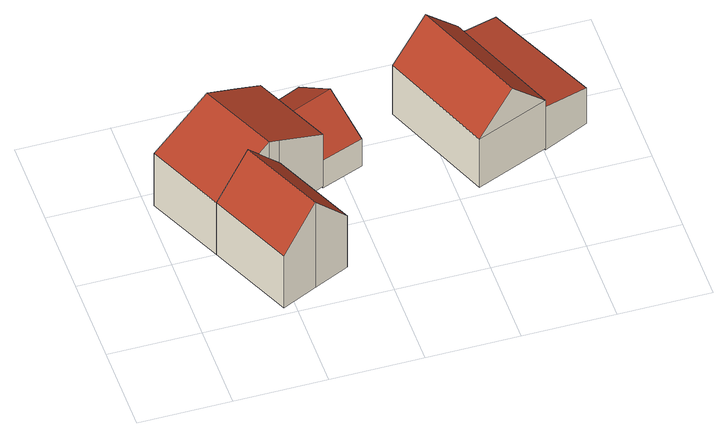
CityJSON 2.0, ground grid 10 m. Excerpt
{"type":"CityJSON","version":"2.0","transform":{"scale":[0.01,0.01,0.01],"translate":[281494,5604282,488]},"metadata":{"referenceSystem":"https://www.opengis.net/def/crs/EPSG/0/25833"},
"CityObjects":{
"building1":{"type":"Building","attributes":{"QualitaetDacherkennung":"34","Dachneigung":"62.2","Dachorientierung":"155.569","Dachflaeche":"148.93","Firsthoehe":"499.988","MittlereTraufHoehe":"497.927","AbsoluteHoehe":"488.962","Dachtyp_tridicon":"GableRoof","Gemeindeschluessel":14523310,"function":"31001_9998","roofType":"3100","measuredHeight":11.03,"storeysAboveGround":4},"children":["building1-1"],"geometry":[{"type":"MultiSurface","lod":"2","boundaries":[[[0,1,2,3]],[[4,5,1,0]],[[6,7,5,4]],[[8,9,7,6]],[[10,11,9,8]],[[12,13,11,10]],[[14,15,13,12]],[[14,12,10,8,6,4,16]],[[0,3,16,4]],[[17,2,1,5,7,9,11,13,15]],[[14,16,18,19]],[[18,17,15,19]],[[16,20,18]],[[3,21,22]],[[23,22,21,2,24]],[[18,20,23,24,17]]],"semantics":{"surfaces":[{"type":"WallSurface"},{"type":"RoofSurface"},{"type":"GroundSurface"},{"type":"ClosureSurface"}],"values":[0,0,0,0,0,0,0,1,1,2,0,3,0,0,3,3]}}]},
"building1-1":{"type":"BuildingPart","attributes":{"QualitaetDacherkennung":"98","Dachneigung":"41.762","Dachorientierung":"-24.413","Dachflaeche":"126.97","Firsthoehe":"500.924","MittlereTraufHoehe":"497.544","AbsoluteHoehe":"488.962","Dachtyp_tridicon":"GableRoof","roofType":"3100","measuredHeight":11.96,"storeysAboveGround":4},"parents":["building1"],"geometry":[{"type":"MultiSurface","lod":"2","boundaries":[[[25,26,27,28]],[[21,2,26,25]],[[29,13,15,19]],[[30,31,13,29]],[[28,27,31,30]],[[21,25,28,32]],[[30,29,19,32,28]],[[26,2,24,15,13,31,27]],[[32,23,22]],[[22,23,24,2,21]],[[32,20,23]],[[18,19,15,17]],[[23,20,18,17,24]]],"semantics":{"surfaces":[{"type":"WallSurface"},{"type":"RoofSurface"},{"type":"GroundSurface"},{"type":"ClosureSurface"}],"values":[0,0,0,0,0,1,1,2,0,3,0,3,3]}}]},
"building2":{"type":"Building","attributes":{"QualitaetDacherkennung":"87","Dachneigung":"54.432","Dachorientierung":"67.548","Dachflaeche":"57.708","Firsthoehe":"495.947","MittlereTraufHoehe":"492.581","AbsoluteHoehe":"488.753","Dachtyp_tridicon":"GableRoof","Gemeindeschluessel":14523310,"function":"31001_9998","roofType":"3100","measuredHeight":7.19,"storeysAboveGround":2},"geometry":[{"type":"MultiSurface","lod":"2","boundaries":[[[33,34,35,36]],[[37,38,34,33]],[[39,40,38,37]],[[36,35,40,39]],[[33,41,37]],[[39,42,36]],[[36,42,41,33]],[[37,41,42,39]],[[34,38,40,35]]],"semantics":{"surfaces":[{"type":"WallSurface"},{"type":"RoofSurface"},{"type":"GroundSurface"}],"values":[0,0,0,0,0,0,1,1,2]}}]},
"building3":{"type":"Building","attributes":{"QualitaetDacherkennung":"83","Dachneigung":"44.041","Dachorientierung":"-22.343","Dachflaeche":"164.602","Firsthoehe":"499.499","MittlereTraufHoehe":"495.102","AbsoluteHoehe":"488.293","Dachtyp_tridicon":"GableRoof","Gemeindeschluessel":14523310,"function":"31001_9998","roofType":"3100","measuredHeight":11.21,"storeysAboveGround":4},"geometry":[{"type":"MultiSurface","lod":"2","boundaries":[[[43,44,45,46]],[[47,48,44,43]],[[49,50,48,47]],[[46,45,50,49]],[[43,51,47]],[[49,52,46]],[[46,52,51,43]],[[47,51,52,49]],[[44,48,50,45]]],"semantics":{"surfaces":[{"type":"WallSurface"},{"type":"RoofSurface"},{"type":"GroundSurface"}],"values":[0,0,0,0,0,0,1,1,2]}}]},
"building4":{"type":"Building","attributes":{"QualitaetDacherkennung":"86","Dachneigung":"79.73","Dachorientierung":"0","Dachflaeche":"71.252","Firsthoehe":"494.115","MittlereTraufHoehe":"493.595","AbsoluteHoehe":"488.115","Dachtyp_tridicon":"LeanToRoof","Gemeindeschluessel":14523310,"function":"31001_9998","roofType":"2100","measuredHeight":6,"storeysAboveGround":2},"geometry":[{"type":"MultiSurface","lod":"2","boundaries":[[[53,54,55,56]],[[57,58,54,53]],[[59,60,58,57]],[[56,55,60,59]],[[57,53,56,59]],[[54,58,60,55]]],"semantics":{"surfaces":[{"type":"WallSurface"},{"type":"RoofSurface"},{"type":"GroundSurface"}],"values":[0,0,0,0,1,2]}}]}
},
"vertices":[
[54,1764,824],[54,1764,96],[437,922,96],[437,922,824],[702,2058,1199],[702,2058,96],[1071,2226,985],[1071,2226,96],[1351,2352,824],[1351,2352,96],[1733,1510,824],[1733,1510,96],[1206,1270,1129],[1206,1270,96],[1206,1271,1129],[1206,1271,96],[1085,1216,1199],[1085,1216,96],[1085,1216,968],[1206,1271,819],[957,1158,1125],[437,922,819],[444,925,827],[821,1096,1046],[821,1096,96],
[850,10,819],[850,10,96],[1235,185,96],[1235,185,1292],[1206,1270,819],[1620,360,819],[1620,360,96],[821,1096,1292],
[1733,1510,458],[1733,1510,75],[2191,1681,75],[2191,1681,458],[1351,2352,458],[1351,2352,75],[1815,2562,458],[1815,2562,75],[1542,1931,795],[2003,2121,795],
[4013,1407,710],[4013,1407,29],[3502,2652,29],[3502,2652,710],[3227,1084,710],[3227,1084,29],[2715,2328,710],[2715,2328,29],[3620,1246,1150],[3109,2490,1150],
[4013,1407,612],[4013,1407,12],[4513,1633,12],[4513,1633,512],[3502,2652,602],[3502,2652,12],[3957,2850,512],[3957,2850,12]
]}
